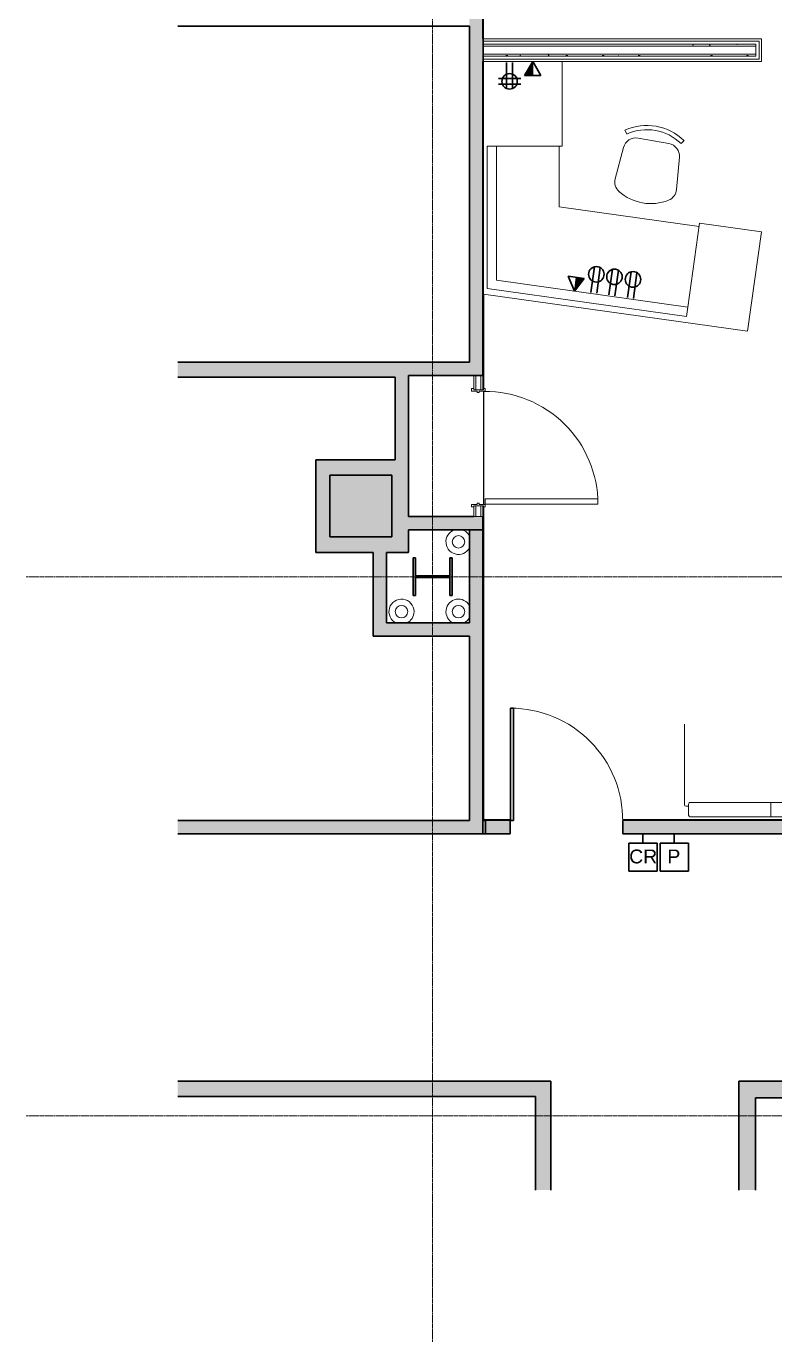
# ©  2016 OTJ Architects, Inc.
# Model space of a CAD drawing. Header units: inches. Extents: x -610 to 219, y 1022 to 1725.
# Drawn here: x -610 to -371.1, y 1021.9 to 1441.7 of the extents above; entities that cross this region are included whole.
import ezdxf

# ---------------------------------------------------------------- set-up
doc = ezdxf.new("R2010")
doc.units = ezdxf.units.IN
doc.header["$MEASUREMENT"] = 0
doc.linetypes.add('Grid Line 1_2_', pattern=[0.875, 0.5, -0.125, 0.125, -0.125])
for name, color, linetype, lineweight in [('A-ANNO-NOTE', 131, 'Continuous', 9), ('A-DETL', 90, 'Continuous', 9), ('A-DOOR', 31, 'Continuous', 18), ('A-WALL', 113, 'Continuous', 18), ('A-WALL-PATT', 111, 'Continuous', 18), ('I-FURN', 30, 'Continuous', 9), ('I-WALL', 2, 'Continuous', 18), ('Q-CASE', 31, 'Continuous', 9), ('S-COLS', 52, 'Continuous', 18), ('S-GRID', 1, 'Continuous', 9)]:
    doc.layers.add(name, color=color, linetype=linetype, lineweight=lineweight)
doc.styles.add('Arial', font='arial.ttf', dxfattribs={"height": 4.425898})
pattern_1 = [(0, (0, 0), (15.36, 3.84), [0.634, -10.886, 0.634, -10.886, -61.44]), (0, (0, 0), (15.36, 3.84), [-23.04, 0.634, -22.406, 0.634, -10.886, -26.88]), (0, (0, 0), (15.36, 3.84), [-57.6, 0.634, -7.046, 0.634, -18.566]), (120, (5.76, 1.92), (-11.005538, 11.38215), [0.634, -10.886, 0.634, -10.886, -61.44]), (120, (5.76, 1.92), (-11.005538, 11.38215), [-23.04, 0.634, -22.406, 0.634, -10.886, -26.88]), (120, (5.76, 1.92), (-11.005538, 11.38215), [-57.6, 0.634, -7.046, 0.634, -18.566]), (240, (7.68, 9.6), (-4.354462, -15.22215), [0.634, -10.886, 0.634, -10.886, -61.44]), (240, (7.68, 9.6), (-4.354462, -15.22215), [-23.04, 0.634, -22.406, 0.634, -10.886, -26.88]), (240, (7.68, 9.6), (-4.354462, -15.22215), [-57.6, 0.634, -7.046, 0.634, -18.566])]

# ---------------------------------------------------------------- blocks, each defined once
blk = doc.blocks.new('F-Chairs - Side 01-3064985-FIRST FLOOR POWER _ SIGNAL')
at = {"layer": 'I-FURN'}
for p, q in [((-9.57, -3.52), (-8.8, -4.64)), ((8.8, -4.64), (9.57, -3.52)), ((5.02, -5.32), (-5.02, -5.32)), ((-9.07, -9.03), (-9.96, -19.32)), ((9.96, -19.32), (9.07, -9.03))]:
    blk.add_line(p, q, dxfattribs=at)
for centre, radius, start, end in [((0, -17.51), 16.94, 55.6197, 124.3803), ((0, -17.51), 15.59, 55.6197, 124.3803), ((-5.02, -9.38), 4.06, 90, 175.0303), ((5.02, -9.38), 4.06, 4.9697, 90), ((-5.91, -19.67), 4.06, 175.0303, 238.407), ((5.91, -19.67), 4.06, 301.593, 4.9697), ((0, -10.06), 15.35, 238.407, 301.593)]:
    blk.add_arc(centre, radius, start, end, dxfattribs=at)
blk = doc.blocks.new('HighTower_Arlo_LowBack - Sofa-4598288-FIRST FLOOR POWER _ SIGNAL')
at = {"layer": 'I-FURN'}
for p, q in [((-39.43, 14), (-39.43, 10.44)), ((38.93, 14.5), (-38.93, 14.5)), ((-13.14, 12.16), (-13.14, 14.42)), ((-13.14, 14.22), (-13.14, 14.42)), ((-13.14, 14.22), (-13.14, 12.52)), ((13.14, 12.16), (13.14, 14.42)), ((13.14, 14.22), (13.14, 14.42)), ((13.14, 14.22), (13.14, 12.52)), ((39.43, 10.44), (39.43, 14)), ((-40.75, -15), (-40.75, 10.66)), ((-40.25, 11.16), (-39.43, 11.16)), ((-38.93, 9.94), (38.93, 9.94)), ((-13.14, 12.23), (-13.14, 12.52)), ((-13.14, 9.98), (-13.14, 12.23)), ((-13.14, 11.87), (-13.14, 12.16)), ((-13.14, 11.87), (-13.14, 10.18)), ((-13.14, 10.18), (-13.14, 9.98)), ((13.14, 12.23), (13.14, 12.52)), ((13.14, 9.98), (13.14, 12.23)), ((13.14, 11.87), (13.14, 12.16)), ((13.14, 11.87), (13.14, 10.18)), ((13.14, 10.18), (13.14, 9.98)), ((40.25, 11.16), (39.43, 11.16)), ((40.75, -15), (40.75, 10.66))]:
    blk.add_line(p, q, dxfattribs=at)
for centre, start, end in [((-38.93, 14), 90, 180), ((38.93, 14), 0, 90), ((-40.25, 10.66), 90, 180), ((-38.93, 10.44), 180, 270), ((38.93, 10.44), 270, 0), ((40.25, 10.66), 0, 90)]:
    blk.add_arc(centre, 0.5, start, end, dxfattribs=at)
blk = doc.blocks.new('Reception Desk - Reception Desk-4692453-FIRST FLOOR POWER _ SIGNAL')
at = {"layer": 'Q-CASE'}
for p, q in [((3289.97, 738.81), (3285.52, 707.13)), ((3374.22, 726.97), (3289.97, 738.81)), ((3305.26, 704.35), (3309.02, 731.1)), ((3309.43, 734.07), (3309.02, 731.1)), ((3309.02, 731.1), (3370.1, 722.51)), ((3309.43, 734.07), (3309.44, 734.12)), ((3373.1, 725.12), (3309.43, 734.07)), ((3309.44, 734.12), (3373.1, 725.17)), ((3370.1, 722.51), (3370.1, 679.72)), ((3373.1, 725.17), (3373.1, 725.12)), ((3373.1, 679.72), (3373.1, 725.12)), ((3285.52, 707.13), (3305.26, 704.35)), ((3305.4, 705.35), (3350.1, 699.07)), ((3350.1, 699.07), (3350.1, 679.72)), ((3370.1, 679.72), (3349.1, 679.72)), ((3349.1, 679.72), (3349.1, 652.75)), ((3370.1, 679.72), (3373.1, 679.72))]:
    blk.add_line(p, q, dxfattribs=at)
blk = doc.blocks.new('Concrete-Rectangular-Column - 19_75 X 19_75-4626729-FIRST FLOOR POWER _ SIGNAL')
at = {"layer": 'S-COLS'}
blk.add_hatch(color=250, dxfattribs=at).paths.add_polyline_path([(9.875, -9.875), (9.875, 9.875), (-9.875, 9.875), (-9.875, -9.875)], flags=0)
at = {"layer": 'S-COLS', "color": 8, "lineweight": 30}
for p, q in [((9.875, 9.875), (-9.875, 9.875)), ((-9.875, 9.875), (-9.875, -9.875)), ((9.875, -9.875), (9.875, 9.875)), ((-9.875, -9.875), (9.875, -9.875))]:
    blk.add_line(p, q, dxfattribs=at)
blk = doc.blocks.new('W-Wide Flange-Column - W12X87-4624905-FIRST FLOOR POWER _ SIGNAL')
at = {"layer": 'S-COLS'}
blk.add_hatch(color=250, dxfattribs=at).paths.add_polyline_path([(-6.05, -6.25), (6.05, -6.25), (6.05, -5.44), (0.2575, -5.44), (0.2575, 5.44), (6.05, 5.44), (6.05, 6.25), (-6.05, 6.25), (-6.05, 5.44), (-0.2575, 5.44), (-0.2575, -5.44), (-6.05, -5.44)], flags=0)
at = {"layer": 'S-COLS', "color": 8, "lineweight": 30}
for p, q in [((6.05, 6.25), (-6.05, 6.25)), ((-6.05, 6.25), (-6.05, 5.44)), ((-6.05, 5.44), (-0.2575, 5.44)), ((-0.2575, 5.44), (-0.2575, -5.44)), ((0.2575, -5.44), (0.2575, 5.44)), ((0.2575, 5.44), (6.05, 5.44)), ((6.05, 5.44), (6.05, 6.25)), ((-0.2575, -5.44), (-6.05, -5.44)), ((-6.05, -5.44), (-6.05, -6.25)), ((-6.05, -6.25), (6.05, -6.25)), ((6.05, -5.44), (0.2575, -5.44)), ((6.05, -6.25), (6.05, -5.44))]:
    blk.add_line(p, q, dxfattribs=at)
blk = doc.blocks.new('Single Flush_No Glass - 3_-0_x8_-0_-4690381-FIRST FLOOR POWER _ SIGNAL')
at = {"layer": 'A-DOOR'}
for p, q in [((20.24, 38.28), (20.24, 2.28)), ((21.99, 38.28), (20.24, 38.28)), ((21.99, 2.28), (21.99, 38.28)), ((20.24, 2.28), (21.99, 2.28))]:
    blk.add_line(p, q, dxfattribs=at)
at = {"layer": 'A-DOOR', "lineweight": 9}
for p, q in [((-14.88, 2.28), (-14.13, 2.28)), ((-14.88, 1.78), (-14.88, 2.28)), ((-14.13, 2.28), (-14.13, 0.4)), ((-14.13, 0.4), (-13.63, 0.4)), ((-13.63, 0.4), (-13.63, -0.22)), ((21.62, 0.4), (22.12, 0.4)), ((21.62, -0.22), (21.62, 0.4)), ((22.12, 2.28), (22.87, 2.28)), ((22.12, 0.4), (22.12, 2.28)), ((22.87, 2.28), (22.87, 1.78)), ((-14.88, -2.1), (-14.88, -1.35)), ((-14.13, -2.1), (-14.88, -2.1)), ((-14.13, -0.22), (-14.13, -2.1)), ((-13.63, -0.22), (-14.13, -0.22)), ((22.12, -0.22), (21.62, -0.22)), ((22.12, -2.1), (22.12, -0.22)), ((22.87, -2.1), (22.12, -2.1)), ((22.87, -1.35), (22.87, -2.1))]:
    blk.add_line(p, q, dxfattribs=at)
blk.add_arc((21.99, 2.28), 36, 90, 180.5, dxfattribs=at)
blk = doc.blocks.new('Single Glass Door - 36_ x 96_-4851675-FIRST FLOOR POWER _ SIGNAL')
at = {"layer": 'A-DOOR', "lineweight": 30}
for p, q in [((16.90625, -2.125), (17.90625, -2.125)), ((16.90625, -37.9375), (16.90625, -2.125)), ((17.90625, -2.125), (17.90625, -37.9375)), ((17.90625, -37.9375), (16.90625, -37.9375))]:
    blk.add_line(p, q, dxfattribs=at)
at = {"layer": 'A-DOOR', "lineweight": 9}
blk.add_arc((17.90625, -2.125), 35.8125, 179.5, 270, dxfattribs=at)

msp = doc.modelspace()

# ---------------------------------------------------------------- hatches: boundary and pattern name
at = {"layer": 'A-ANNO-NOTE'}
for points in [[(-448.37, 1425.94), (-448.37, 1430.41), (-450.95, 1425.94)], [(-435.08, 1357.16), (-431.9, 1361.22), (-434.46, 1361.58)]]:
    msp.add_hatch(color=256, dxfattribs=at).paths.add_polyline_path(points, flags=0)
at = {"layer": 'A-WALL-PATT', "lineweight": 9}
for points in [[(-464.31, 1334.54), (-464.31, 1679.79), (-468.56, 1679.79), (-468.56, 1334.54)], [(-492.31, 1329.66), (-492.31, 1334.54), (-561.65, 1334.54), (-561.65, 1329.66)], [(-492.31, 1303.29), (-488.06, 1303.29), (-488.06, 1334.54), (-492.31, 1334.54), (-492.31, 1329.66)], [(-467.19, 1330.29), (-464.31, 1330.29), (-464.31, 1334.54), (-488.06, 1334.54), (-488.06, 1330.29), (-471.57, 1330.29)], [(-517.56, 1298.04), (-513.06, 1298.04), (-513.06, 1298.47), (-493.31, 1298.47), (-493.31, 1298.04), (-488.06, 1298.04), (-488.06, 1303.29), (-517.56, 1303.29)], [(-513.06, 1273.79), (-512.31, 1273.79), (-512.31, 1278.72), (-513.06, 1278.72), (-513.06, 1298.04), (-517.56, 1298.04), (-517.56, 1273.79)], [(-488.06, 1279.04), (-488.06, 1298.04), (-493.31, 1298.04), (-493.31, 1279.04)], [(-464.31, 1281.04), (-464.31, 1285.29), (-488.06, 1285.29), (-488.06, 1281.04), (-471.57, 1281.04)], [(-464.31, 1216.1), (-464.31, 1281.04), (-468.56, 1281.04), (-468.56, 1216.1)], [(-499.31, 1273.79), (-488.06, 1273.79), (-488.06, 1279.04), (-493.31, 1279.04), (-493.31, 1278.72), (-512.31, 1278.72), (-512.31, 1273.79)], [(-495.06, 1251.29), (-495.06, 1273.79), (-499.31, 1273.79), (-499.31, 1251.29)], [(-468.56, 1247.04), (-468.56, 1251.29), (-499.31, 1251.29), (-499.31, 1247.04), (-471.57, 1247.04)], [(-464.31, 1188.29), (-464.31, 1216.1), (-468.56, 1216.1), (-468.56, 1188.29)], [(-463.44, 1184.04), (-463.44, 1188.29), (-561.65, 1188.29), (-561.65, 1184.04)], [(-447.44, 1100.16), (-442.56, 1100.16), (-442.56, 1105.04), (-561.65, 1105.04), (-561.65, 1100.16)], [(-233.31, 1099.79), (-233.31, 1105.04), (-382.56, 1105.04), (-382.56, 1099.79), (-291.41, 1099.79)], [(-442.56, 1070.31), (-442.56, 1100.16), (-447.44, 1100.16), (-447.44, 1070.31)], [(-382.56, 1070.31), (-377.31, 1070.31), (-377.31, 1099.79), (-382.56, 1099.79)]]:
    msp.add_hatch(color=7, dxfattribs=at).paths.add_polyline_path(points, flags=0)
h = msp.add_hatch(dxfattribs=at)
h.set_pattern_fill('FP_1', color=256, style=0, pattern_type=2)
h.set_pattern_definition(pattern_1)
h.paths.add_polyline_path([(-377.11, 1435.29), (-377.11, 1435.91), (-464.31, 1435.91), (-464.31, 1435.29), (-381.49, 1435.29)], flags=0)
h = msp.add_hatch(dxfattribs=at)
h.set_pattern_fill('FP_1', color=256, style=0, pattern_type=2)
h.set_pattern_definition(pattern_1)
h.paths.add_polyline_path([(-377.11, 1432.16), (-377.11, 1432.79), (-464.31, 1432.79), (-464.31, 1432.16), (-381.49, 1432.16)], flags=0)
h = msp.add_hatch(dxfattribs=at)
h.set_pattern_fill('FP_1', color=256, style=0, pattern_type=2)
h.set_pattern_definition(pattern_1)
h.paths.add_polyline_path([(-466.56, 1285.29), (-466.56, 1288.66), (-467.19, 1288.66), (-467.19, 1285.29)], flags=0)
h.paths.add_polyline_path([(-467.19, 1325.66), (-466.56, 1325.66), (-466.56, 1330.29), (-467.19, 1330.29)], flags=0)
h = msp.add_hatch(color=7, dxfattribs=at)
h.paths.add_polyline_path([(4.04, 1184.04), (4.04, 1188.29), (-59.44, 1188.29), (-59.44, 1188.19), (-59.5, 1188.13), (-60.46, 1188.13), (-60.47, 1184.64), (-60.55, 1184.5), (-60.69, 1184.42), (-60.77, 1184.41), (-75.48, 1184.42), (-75.62, 1184.5), (-75.7, 1184.64), (-75.71, 1184.72), (-75.71, 1188.13), (-76.63, 1188.13), (-76.69, 1188.19), (-76.69, 1188.29), (-419.56, 1188.29), (-419.56, 1184.04), (1.35, 1184.04)], flags=0)
h.paths.add_polyline_path([(-455.56, 1184.04), (-455.56, 1188.29), (-464.31, 1188.29), (-464.31, 1184.04)], flags=0)

# ---------------------------------------------------------------- linework, layer by layer
at = {"layer": 'A-ANNO-NOTE', "lineweight": 30}
for p, q in [((-456.71, 1430.08), (-456.71, 1421.82)), ((-454.79, 1430.08), (-454.79, 1421.82)), ((-448.37, 1430.41), (-450.95, 1425.94)), ((-448.37, 1430.41), (-445.8, 1425.94)), ((-452.17, 1425.06), (-459.34, 1425.06)), ((-452.17, 1423.15), (-459.34, 1423.15)), ((-445.8, 1425.94), (-450.95, 1425.94)), ((-429.83, 1356.75), (-428.68, 1364.93)), ((-427.94, 1356.48), (-426.79, 1364.67)), ((-424.07, 1355.94), (-422.92, 1364.12)), ((-435.08, 1357.16), (-437.01, 1361.94)), ((-437.01, 1361.94), (-431.9, 1361.22)), ((-435.08, 1357.16), (-431.9, 1361.22)), ((-422.17, 1355.68), (-421.02, 1363.86)), ((-418.14, 1355.11), (-416.99, 1363.29)), ((-416.24, 1354.84), (-415.09, 1363.02)), ((-414.69, 1184.04), (-411.69, 1184.04)), ((-413.19, 1184.04), (-413.19, 1181.04)), ((-404.69, 1184.04), (-401.69, 1184.04)), ((-403.19, 1184.04), (-403.19, 1181.04)), ((-408.69, 1181.04), (-417.69, 1181.04)), ((-417.69, 1181.04), (-417.69, 1172.04)), ((-408.69, 1172.04), (-408.69, 1181.04)), ((-398.69, 1181.04), (-407.69, 1181.04)), ((-407.69, 1181.04), (-407.69, 1172.04)), ((-398.69, 1172.04), (-398.69, 1181.04)), ((-417.69, 1172.04), (-408.69, 1172.04)), ((-407.69, 1172.04), (-398.69, 1172.04))]:
    msp.add_line(p, q, dxfattribs=at)
at = {"layer": 'A-ANNO-NOTE'}
for p, q in [((-448.37, 1430.41), (-450.95, 1425.94)), ((-448.37, 1425.94), (-448.37, 1430.41)), ((-450.95, 1425.94), (-448.37, 1425.94)), ((-434.46, 1361.58), (-435.08, 1357.16)), ((-435.08, 1357.16), (-431.9, 1361.22)), ((-431.9, 1361.22), (-434.46, 1361.58))]:
    msp.add_line(p, q, dxfattribs=at)
at = {"layer": 'A-ANNO-NOTE', "lineweight": 30}
for centre, radius in [((-455.75, 1424.1), 2.47), ((-428.05, 1362.54), 2.47), ((-422.29, 1361.73), 2.47), ((-416.36, 1360.9), 2.48)]:
    msp.add_circle(centre, radius, dxfattribs=at)
at = {"layer": 'A-DETL', "lineweight": 18}
for centre in [(-472.06, 1277.15), (-490.25, 1254.9), (-472.06, 1254.9)]:
    msp.add_circle(centre, 2, dxfattribs=at)
for centre, start, end in [((-472.06, 1277.15), 98.2234, 332.3121), ((-472.06, 1277.15), 27.6879, 81.7766), ((-490.25, 1254.9), 0, 245.3142), ((-472.06, 1254.9), 27.6879, 245.3142), ((-490.25, 1254.9), 294.6858, 0), ((-472.06, 1254.9), 294.6858, 332.3121)]:
    msp.add_arc(centre, 4, start, end, dxfattribs=at)
at = {"layer": 'A-WALL', "color": 8, "lineweight": 30}
for p, q in [((-561.65, 1441.66), (-468.56, 1441.66)), ((-492.31, 1334.54), (-561.65, 1334.54)), ((-561.65, 1329.66), (-492.31, 1329.66)), ((-442.56, 1105.04), (-561.65, 1105.04)), ((-442.56, 1070.31), (-442.56, 1105.04)), ((-561.65, 1100.16), (-447.44, 1100.16)), ((-447.44, 1100.16), (-447.44, 1070.31))]:
    msp.add_line(p, q, dxfattribs=at)
at = {"layer": 'A-WALL'}
for p, q in [((-464.31, 1437.66), (-464.31, 1430.41)), ((-376.11, 1436.91), (-464.31, 1436.91)), ((-377.11, 1435.91), (-464.31, 1435.91)), ((-376.11, 1431.16), (-376.11, 1436.91)), ((-377.11, 1435.29), (-464.31, 1435.29)), ((-377.11, 1432.79), (-464.31, 1432.79)), ((-376.11, 1431.16), (-464.31, 1431.16)), ((-466.56, 1325.66), (-466.56, 1330.29)), ((-464.94, 1325.66), (-464.94, 1330.29)), ((-464.31, 1330.29), (-464.31, 1325.66)), ((-466.56, 1285.29), (-466.56, 1288.66)), ((-464.94, 1285.29), (-464.94, 1288.66)), ((-464.31, 1288.66), (-464.31, 1285.16)), ((-467.19, 1285.29), (-464.31, 1285.29))]:
    msp.add_line(p, q, dxfattribs=at)
at = {"layer": 'A-WALL', "lineweight": 9}
for p, q in [((-463.94, 1356.18), (-463.94, 1326.04)), ((-464.06, 1289.04), (-464.06, 1325.29)), ((-463.94, 1325.29), (-463.94, 1289.04)), ((-463.94, 1288.29), (-463.94, 1188.54))]:
    msp.add_line(p, q, dxfattribs=at)
at = {"layer": 'A-WALL', "color": 55}
msp.add_line((-455.56, 1188.29), (-463.44, 1188.29), dxfattribs=at)
at = {"layer": 'I-WALL', "color": 8, "lineweight": 30}
for p, q in [((-464.31, 1437.66), (-464.31, 1495.85)), ((-468.56, 1441.66), (-468.56, 1334.54)), ((-464.31, 1330.29), (-464.31, 1430.41)), ((-468.56, 1334.54), (-492.31, 1334.54)), ((-492.31, 1329.66), (-492.31, 1303.29)), ((-488.06, 1285.29), (-488.06, 1330.29)), ((-488.06, 1330.29), (-464.31, 1330.29)), ((-492.31, 1303.29), (-517.56, 1303.29)), ((-517.56, 1303.29), (-517.56, 1273.79)), ((-467.19, 1285.29), (-488.06, 1285.29)), ((-464.31, 1184.04), (-464.31, 1285.16)), ((-488.06, 1273.79), (-488.06, 1281.04)), ((-464.31, 1281.04), (-488.06, 1281.04)), ((-468.56, 1281.04), (-468.56, 1251.29)), ((-517.56, 1273.79), (-499.31, 1273.79)), ((-499.31, 1273.79), (-499.31, 1247.04)), ((-495.06, 1273.79), (-488.06, 1273.79)), ((-495.06, 1251.29), (-495.06, 1273.79)), ((-468.56, 1251.29), (-495.06, 1251.29)), ((-499.31, 1247.04), (-468.56, 1247.04)), ((-468.56, 1247.04), (-468.56, 1188.29)), ((-468.56, 1188.29), (-561.65, 1188.29)), ((-463.44, 1188.29), (-464.31, 1188.29)), ((-463.44, 1184.04), (-463.44, 1188.29)), ((-455.56, 1184.04), (-455.56, 1188.29)), ((-419.56, 1188.29), (-419.56, 1184.04)), ((-561.65, 1184.04), (-455.56, 1184.04)), ((-419.56, 1184.04), (4.04, 1184.04)), ((-233.31, 1105.04), (-382.56, 1105.04)), ((-382.56, 1105.04), (-382.56, 1070.31)), ((-377.31, 1099.79), (-233.31, 1099.79)), ((-377.31, 1070.31), (-377.31, 1099.79))]:
    msp.add_line(p, q, dxfattribs=at)
at = {"layer": 'I-WALL'}
for p, q in [((-464.06, 1325.66), (-464.06, 1495.85)), ((-375.36, 1437.66), (-464.31, 1437.66)), ((-377.11, 1432.16), (-377.11, 1435.91)), ((-375.36, 1430.41), (-375.36, 1437.66)), ((-464.31, 1432.16), (-377.11, 1432.16)), ((-464.31, 1430.41), (-375.36, 1430.41)), ((-467.19, 1330.29), (-467.19, 1325.66)), ((-467.19, 1325.66), (-464.06, 1325.66)), ((-467.19, 1288.66), (-467.19, 1285.29)), ((-464.06, 1288.66), (-467.19, 1288.66)), ((-464.06, 1188.54), (-464.06, 1288.66)), ((-455.56, 1188.54), (-464.06, 1188.54)), ((-455.56, 1188.29), (-455.56, 1188.54)), ((-302.16, 1188.54), (-419.56, 1188.54)), ((-419.56, 1188.54), (-419.56, 1188.29))]:
    msp.add_line(p, q, dxfattribs=at)
at = {"layer": 'I-WALL', "color": 55}
msp.add_line((-302.16, 1188.29), (-419.56, 1188.29), dxfattribs=at)
at = {"layer": 'S-GRID', "linetype": 'Grid Line 1_2_'}
for p, q in [((-480.31, 1021.94), (-480.31, 1712.92)), ((-609.99, 1266.04), (207.32, 1266.04)), ((-609.99, 1094.04), (207.32, 1094.04))]:
    msp.add_line(p, q, dxfattribs=at)

# ---------------------------------------------------------------- block references
at = {"layer": 'A-DOOR'}
for name, p, rotation in [('Single Flush_No Glass - 3_-0_x8_-0_-4690381-FIRST FLOOR POWER _ SIGNAL', (-465.84, 1311.16), 269.9999999999999), ('Single Glass Door - 36_ x 96_-4851675-FIRST FLOOR POWER _ SIGNAL', (-437.56, 1186.16), 180)]:
    msp.add_blockref(name, p, dxfattribs=dict(at, rotation=rotation))
at = {"layer": 'I-FURN'}
for name, p, rotation in [('F-Chairs - Side 01-3064985-FIRST FLOOR POWER _ SIGNAL', (-408.9, 1410.34), 349.9999999999997), ('HighTower_Arlo_LowBack - Sofa-4598288-FIRST FLOOR POWER _ SIGNAL', (-359.19, 1203.92), 179.9581466894163)]:
    msp.add_blockref(name, p, dxfattribs=dict(at, rotation=rotation))
at = {"layer": 'Q-CASE', "rotation": 180}
msp.add_blockref('Reception Desk - Reception Desk-4692453-FIRST FLOOR POWER _ SIGNAL', (2910.16, 2083.17), dxfattribs=at)
at = {"layer": 'S-COLS', "color": 55}
msp.add_blockref('Concrete-Rectangular-Column - 19_75 X 19_75-4626729-FIRST FLOOR POWER _ SIGNAL', (-503.19, 1288.6), dxfattribs=at)
at = {"layer": 'S-COLS', "color": 55, "rotation": 89.99999999999991}
msp.add_blockref('W-Wide Flange-Column - W12X87-4624905-FIRST FLOOR POWER _ SIGNAL', (-480.31, 1266.04), dxfattribs=at)

# ---------------------------------------------------------------- texts
at = {"layer": 'A-ANNO-NOTE', "insert": (-417.58, 1178.99), "char_height": 4.426, "width": 10.584, "attachment_point": 1, "line_spacing_factor": 0.938532, "style": 'Arial'}
msp.add_mtext('CR', dxfattribs=at)

# ---------------------------------------------------------------- next in the draw order: texts
at = {"layer": 'A-ANNO-NOTE', "insert": (-405.38, 1178.99), "char_height": 4.43, "width": 4.914, "attachment_point": 1, "line_spacing_factor": 0.938532, "style": 'Arial', "bg_fill": 3, "box_fill_scale": 1.25, "bg_fill_color": 0, "bg_fill_transparency": 0}
msp.add_mtext('P', dxfattribs=at)

doc.saveas('drawing.dxf')
